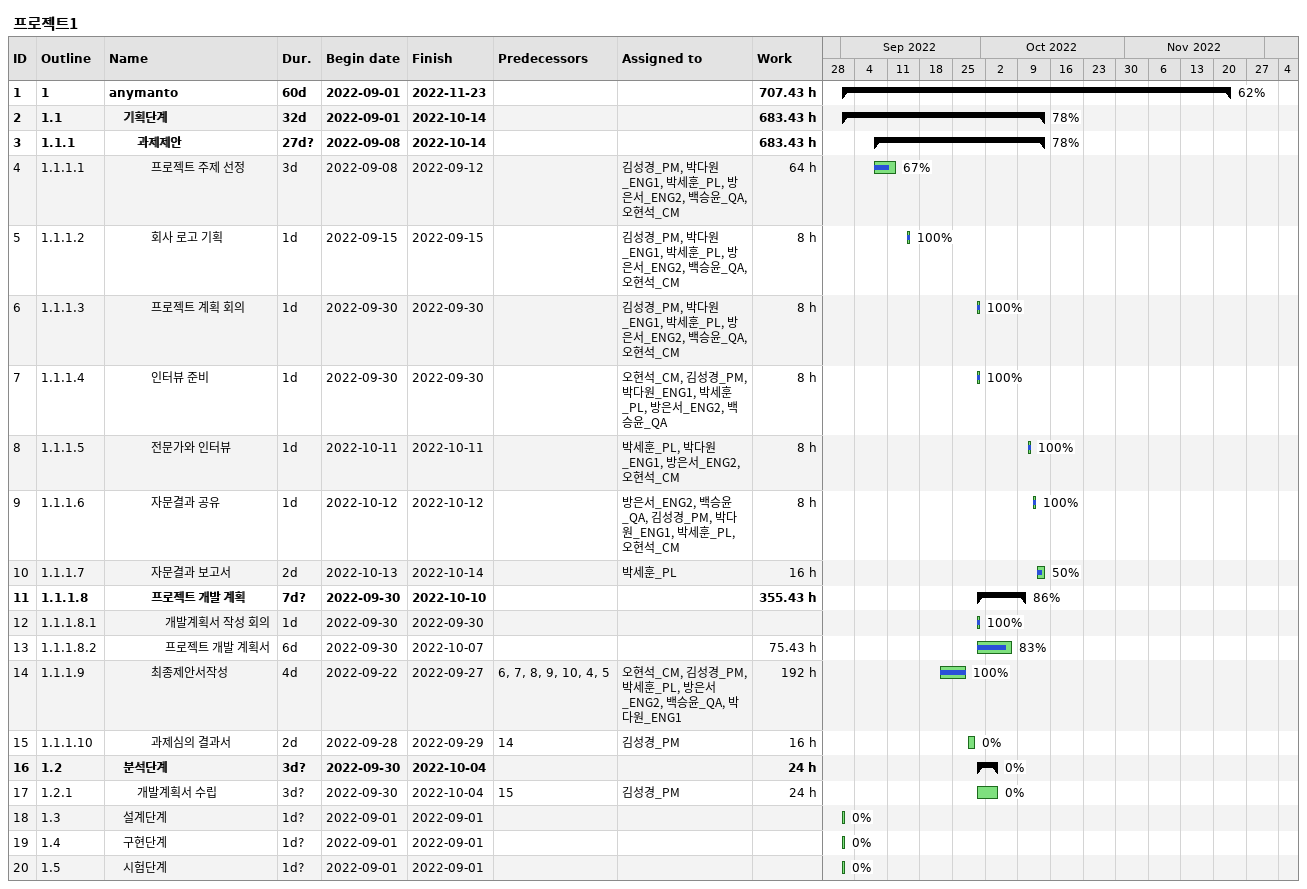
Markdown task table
프로젝트1

| ID | WBS | Task | Duration | Start | Finish | Predecessors | Resources | % complete | Work (h) |
|---|---|---|---|---|---|---|---|---|---|
| 1 | 1 | **anymanto** | 60d | 2022-09-01 | 2022-11-23 |  |  | 62 | 707.43 |
| 2 | 1.1 | **기획단계** | 32d | 2022-09-01 | 2022-10-14 |  |  | 78 | 683.43 |
| 3 | 1.1.1 | **과제제안** | 27d? | 2022-09-08 | 2022-10-14 |  |  | 78 | 683.43 |
| 4 | 1.1.1.1 | 프로젝트 주제 선정 | 3d | 2022-09-08 | 2022-09-12 |  | 김성경_PM, 박다원_ENG1, 박세훈_PL, 방은서_ENG2, 백승윤_QA, 오현석_CM | 67 | 64 |
| 5 | 1.1.1.2 | 회사 로고 기획 | 1d | 2022-09-15 | 2022-09-15 |  | 김성경_PM, 박다원_ENG1, 박세훈_PL, 방은서_ENG2, 백승윤_QA, 오현석_CM | 100 | 8 |
| 6 | 1.1.1.3 | 프로젝트 계획 회의 | 1d | 2022-09-30 | 2022-09-30 |  | 김성경_PM, 박다원_ENG1, 박세훈_PL, 방은서_ENG2, 백승윤_QA, 오현석_CM | 100 | 8 |
| 7 | 1.1.1.4 | 인터뷰 준비 | 1d | 2022-09-30 | 2022-09-30 |  | 오현석_CM, 김성경_PM, 박다원_ENG1, 박세훈_PL, 방은서_ENG2, 백승윤_QA | 100 | 8 |
| 8 | 1.1.1.5 | 전문가와 인터뷰 | 1d | 2022-10-11 | 2022-10-11 |  | 박세훈_PL, 박다원_ENG1, 방은서_ENG2, 오현석_CM | 100 | 8 |
| 9 | 1.1.1.6 | 자문결과 공유 | 1d | 2022-10-12 | 2022-10-12 |  | 방은서_ENG2, 백승윤_QA, 김성경_PM, 박다원_ENG1, 박세훈_PL, 오현석_CM | 100 | 8 |
| 10 | 1.1.1.7 | 자문결과 보고서 | 2d | 2022-10-13 | 2022-10-14 |  | 박세훈_PL | 50 | 16 |
| 11 | 1.1.1.8 | **프로젝트 개발 계획** | 7d? | 2022-09-30 | 2022-10-10 |  |  | 86 | 355.43 |
| 12 | 1.1.1.8.1 | 개발계획서 작성 회의 | 1d | 2022-09-30 | 2022-09-30 |  |  | 100 |  |
| 13 | 1.1.1.8.2 | 프로젝트 개발 계획서 | 6d | 2022-09-30 | 2022-10-07 |  |  | 83 | 75.43 |
| 14 | 1.1.1.9 | 최종제안서작성 | 4d | 2022-09-22 | 2022-09-27 | 6, 7, 8, 9, 10, 4, 5 | 오현석_CM, 김성경_PM, 박세훈_PL, 방은서_ENG2, 백승윤_QA, 박다원_ENG1 | 100 | 192 |
| 15 | 1.1.1.10 | 과제심의 결과서 | 2d | 2022-09-28 | 2022-09-29 | 14 | 김성경_PM | 0 | 16 |
| 16 | 1.2 | **분석단계** | 3d? | 2022-09-30 | 2022-10-04 |  |  | 0 | 24 |
| 17 | 1.2.1 | 개발계획서 수립 | 3d? | 2022-09-30 | 2022-10-04 | 15 | 김성경_PM | 0 | 24 |
| 18 | 1.3 | 설계단계 | 1d? | 2022-09-01 | 2022-09-01 |  |  | 0 |  |
| 19 | 1.4 | 구현단계 | 1d? | 2022-09-01 | 2022-09-01 |  |  | 0 |  |
| 20 | 1.5 | 시험단계 | 1d? | 2022-09-01 | 2022-09-01 |  |  | 0 |  |
